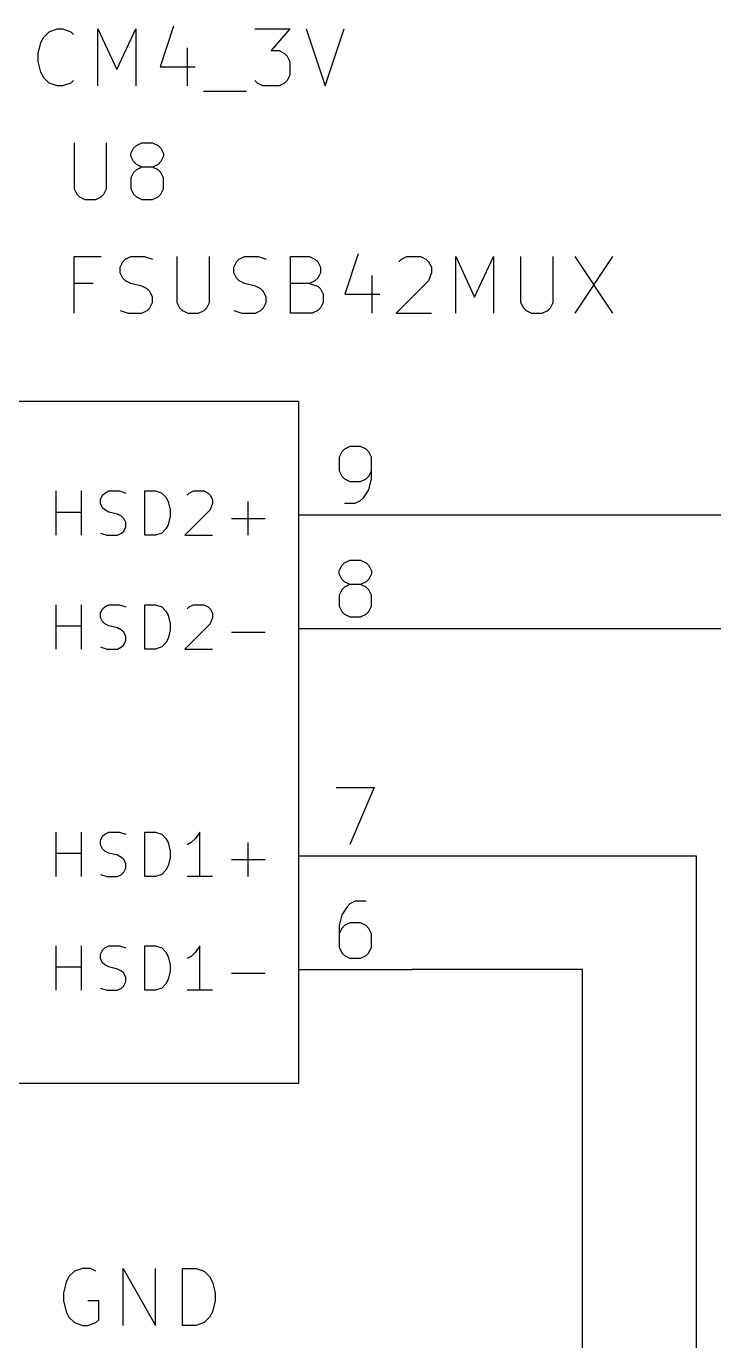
# Model space of a CAD drawing. Header units: millimetres. Extents: x 10 to 287, y -200 to -10.
# Drawn here: x 190.77 to 206.13, y -57.82 to -28.46 of the extents above; entities that cross this region are included whole.
import ezdxf

# ---------------------------------------------------------------- set-up
doc = ezdxf.new("R2010")
doc.units = ezdxf.units.MM
for name, color, linetype in [('GREENSIXTYFIVE', 129, 'CONTINUOUS'), ('LIGHTGREEN', 92, 'CONTINUOUS'), ('LIGHTRED', 12, 'CONTINUOUS'), ('RED', 14, 'CONTINUOUS'), ('WHITE', 250, 'CONTINUOUS'), ('YELLOWTHREE', 44, 'CONTINUOUS')]:
    doc.layers.add(name, color=color, linetype=linetype)

msp = doc.modelspace()

# ---------------------------------------------------------------- linework, layer by layer
at = {"layer": 'GREENSIXTYFIVE', "linetype": 'CONTINUOUS'}
for p, q in [((191.8376, -31.0592), (191.8376, -32.0873)), ((191.8376, -31.0592), (191.8376, -32.0873)), ((192.5633, -32.0873), (192.5633, -31.0592)), ((192.5633, -32.0873), (192.5633, -31.0592)), ((193.1681, -31.1802), (193.2286, -31.1197)), ((193.1681, -31.1802), (193.2286, -31.1197)), ((193.2286, -31.1197), (193.3496, -31.0592)), ((193.2286, -31.1197), (193.3496, -31.0592)), ((193.3496, -31.0592), (193.5915, -31.0592)), ((193.3496, -31.0592), (193.5915, -31.0592)), ((193.5915, -31.0592), (193.7124, -31.1197)), ((193.5915, -31.0592), (193.7124, -31.1197)), ((193.7124, -31.1197), (193.7729, -31.1802)), ((193.7124, -31.1197), (193.7729, -31.1802)), ((193.1077, -31.3011), (193.1681, -31.1802)), ((193.1077, -31.3011), (193.1681, -31.1802)), ((193.1077, -31.3616), (193.1077, -31.3011)), ((193.1077, -31.3616), (193.1077, -31.3011)), ((193.1681, -31.4826), (193.1077, -31.3616)), ((193.1681, -31.4826), (193.1077, -31.3616)), ((193.7729, -31.1802), (193.8334, -31.3011)), ((193.7729, -31.1802), (193.8334, -31.3011)), ((193.8334, -31.3616), (193.7729, -31.4826)), ((193.8334, -31.3616), (193.7729, -31.4826)), ((193.8334, -31.3011), (193.8334, -31.3616)), ((193.8334, -31.3011), (193.8334, -31.3616)), ((193.2286, -31.543), (193.1681, -31.4826)), ((193.2286, -31.543), (193.1681, -31.4826)), ((193.2286, -31.664), (193.1681, -31.7245)), ((193.2286, -31.664), (193.1681, -31.7245)), ((193.3496, -31.6035), (193.2286, -31.543)), ((193.3496, -31.6035), (193.2286, -31.543)), ((193.3496, -31.6035), (193.2286, -31.664)), ((193.3496, -31.6035), (193.2286, -31.664)), ((193.5915, -31.6035), (193.3496, -31.6035)), ((193.5915, -31.6035), (193.3496, -31.6035)), ((193.7124, -31.543), (193.5915, -31.6035)), ((193.7124, -31.543), (193.5915, -31.6035)), ((193.7124, -31.664), (193.5915, -31.6035)), ((193.7124, -31.664), (193.5915, -31.6035)), ((193.7729, -31.4826), (193.7124, -31.543)), ((193.7729, -31.4826), (193.7124, -31.543)), ((193.7729, -31.7245), (193.7124, -31.664)), ((193.7729, -31.7245), (193.7124, -31.664)), ((193.1681, -31.7245), (193.1077, -31.8454)), ((193.1681, -31.7245), (193.1077, -31.8454)), ((193.1077, -31.8454), (193.1077, -32.0873)), ((193.1077, -31.8454), (193.1077, -32.0873)), ((193.8334, -31.8454), (193.7729, -31.7245)), ((193.8334, -31.8454), (193.7729, -31.7245)), ((193.8334, -32.0873), (193.8334, -31.8454)), ((193.8334, -32.0873), (193.8334, -31.8454)), ((191.8376, -32.0873), (191.8981, -32.2083)), ((191.8376, -32.0873), (191.8981, -32.2083)), ((191.8981, -32.2083), (191.9586, -32.2688)), ((191.8981, -32.2083), (191.9586, -32.2688)), ((191.9586, -32.2688), (192.0795, -32.3292)), ((191.9586, -32.2688), (192.0795, -32.3292)), ((192.3214, -32.3292), (192.4424, -32.2688)), ((192.3214, -32.3292), (192.4424, -32.2688)), ((192.4424, -32.2688), (192.5029, -32.2083)), ((192.4424, -32.2688), (192.5029, -32.2083)), ((192.5029, -32.2083), (192.5633, -32.0873)), ((192.5029, -32.2083), (192.5633, -32.0873)), ((193.1077, -32.0873), (193.1681, -32.2083)), ((193.1077, -32.0873), (193.1681, -32.2083)), ((193.1681, -32.2083), (193.2286, -32.2688)), ((193.1681, -32.2083), (193.2286, -32.2688)), ((193.2286, -32.2688), (193.3496, -32.3292)), ((193.2286, -32.2688), (193.3496, -32.3292)), ((193.5915, -32.3292), (193.7124, -32.2688)), ((193.5915, -32.3292), (193.7124, -32.2688)), ((193.7124, -32.2688), (193.7729, -32.2083)), ((193.7124, -32.2688), (193.7729, -32.2083)), ((193.7729, -32.2083), (193.8334, -32.0873)), ((193.7729, -32.2083), (193.8334, -32.0873)), ((192.0795, -32.3292), (192.3214, -32.3292)), ((192.0795, -32.3292), (192.3214, -32.3292)), ((193.3496, -32.3292), (193.5915, -32.3292)), ((193.3496, -32.3292), (193.5915, -32.3292)), ((191.8376, -34.8692), (191.8376, -33.5992)), ((191.8376, -33.5992), (192.4424, -33.5992)), ((191.8376, -34.8692), (191.8376, -33.5992)), ((191.8376, -33.5992), (192.4424, -33.5992)), ((192.8658, -33.8411), (192.9262, -33.7202)), ((192.8658, -33.8411), (192.9262, -33.7202)), ((192.9262, -33.7202), (192.9867, -33.6597)), ((192.9262, -33.7202), (192.9867, -33.6597)), ((192.9867, -33.6597), (193.1077, -33.5992)), ((192.9867, -33.6597), (193.1077, -33.5992)), ((193.1077, -33.5992), (193.41, -33.5992)), ((193.1077, -33.5992), (193.41, -33.5992)), ((193.41, -33.5992), (193.5915, -33.6597)), ((193.41, -33.5992), (193.5915, -33.6597)), ((194.1357, -33.5992), (194.1357, -34.6273)), ((194.1357, -33.5992), (194.1357, -34.6273)), ((194.8614, -34.6273), (194.8614, -33.5992)), ((194.8614, -34.6273), (194.8614, -33.5992)), ((195.4058, -33.8411), (195.4662, -33.7202)), ((195.4058, -33.8411), (195.4662, -33.7202)), ((195.4662, -33.7202), (195.5267, -33.6597)), ((195.4662, -33.7202), (195.5267, -33.6597)), ((195.5267, -33.6597), (195.6477, -33.5992)), ((195.5267, -33.6597), (195.6477, -33.5992)), ((195.6477, -33.5992), (195.95, -33.5992)), ((195.6477, -33.5992), (195.95, -33.5992)), ((195.95, -33.5992), (196.1315, -33.6597)), ((195.95, -33.5992), (196.1315, -33.6597)), ((196.6757, -34.8692), (196.6757, -33.5992)), ((196.6757, -33.5992), (197.0991, -33.5992)), ((196.6757, -34.8692), (196.6757, -33.5992)), ((196.6757, -33.5992), (197.0991, -33.5992)), ((197.0991, -33.5992), (197.22, -33.6597)), ((197.0991, -33.5992), (197.22, -33.6597)), ((197.22, -33.6597), (197.2805, -33.7202)), ((197.22, -33.6597), (197.2805, -33.7202)), ((197.2805, -33.7202), (197.341, -33.8411)), ((197.2805, -33.7202), (197.341, -33.8411)), ((198.1876, -33.5388), (197.8853, -34.4459)), ((198.1876, -33.5388), (197.8853, -34.4459)), ((199.0948, -33.7202), (199.1552, -33.6597)), ((199.0948, -33.7202), (199.1552, -33.6597)), ((199.1552, -33.6597), (199.2762, -33.5992)), ((199.1552, -33.6597), (199.2762, -33.5992)), ((199.2762, -33.5992), (199.5786, -33.5992)), ((199.2762, -33.5992), (199.5786, -33.5992)), ((199.5786, -33.5992), (199.6995, -33.6597)), ((199.5786, -33.5992), (199.6995, -33.6597)), ((199.6995, -33.6597), (199.76, -33.7202)), ((199.6995, -33.6597), (199.76, -33.7202)), ((199.76, -33.7202), (199.8205, -33.8411)), ((199.76, -33.7202), (199.8205, -33.8411)), ((200.3647, -34.8692), (200.3647, -33.5992)), ((200.3647, -33.5992), (200.7881, -34.5064)), ((200.3647, -34.8692), (200.3647, -33.5992)), ((200.3647, -33.5992), (200.7881, -34.5064)), ((200.7881, -34.5064), (201.2114, -33.5992)), ((200.7881, -34.5064), (201.2114, -33.5992)), ((201.2114, -33.5992), (201.2114, -34.8692)), ((201.2114, -33.5992), (201.2114, -34.8692)), ((201.8161, -33.5992), (201.8161, -34.6273)), ((201.8161, -33.5992), (201.8161, -34.6273)), ((202.5418, -34.6273), (202.5418, -33.5992)), ((202.5418, -34.6273), (202.5418, -33.5992)), ((203.0257, -33.5992), (203.8723, -34.8692)), ((203.8723, -33.5992), (203.0257, -34.8692)), ((203.0257, -33.5992), (203.8723, -34.8692)), ((203.8723, -33.5992), (203.0257, -34.8692)), ((192.8658, -33.9621), (192.8658, -33.8411)), ((192.8658, -33.9621), (192.8658, -33.8411)), ((192.9262, -34.083), (192.8658, -33.9621)), ((192.9262, -34.083), (192.8658, -33.9621)), ((195.4058, -33.9621), (195.4058, -33.8411)), ((195.4058, -33.9621), (195.4058, -33.8411)), ((195.4662, -34.083), (195.4058, -33.9621)), ((195.4662, -34.083), (195.4058, -33.9621)), ((197.341, -33.9621), (197.2805, -34.083)), ((197.341, -33.9621), (197.2805, -34.083)), ((197.341, -33.8411), (197.341, -33.9621)), ((197.341, -33.8411), (197.341, -33.9621)), ((198.49, -34.0226), (198.49, -34.8692)), ((198.49, -34.0226), (198.49, -34.8692)), ((199.8205, -33.9621), (199.76, -34.1435)), ((199.8205, -33.9621), (199.76, -34.1435)), ((199.8205, -33.8411), (199.8205, -33.9621)), ((199.8205, -33.8411), (199.8205, -33.9621)), ((192.261, -34.204), (191.8376, -34.204)), ((192.261, -34.204), (191.8376, -34.204)), ((192.9867, -34.1435), (192.9262, -34.083)), ((192.9867, -34.1435), (192.9262, -34.083)), ((193.1077, -34.204), (192.9867, -34.1435)), ((193.1077, -34.204), (192.9867, -34.1435)), ((193.3496, -34.2645), (193.1077, -34.204)), ((193.3496, -34.2645), (193.1077, -34.204)), ((193.4705, -34.3249), (193.3496, -34.2645)), ((193.4705, -34.3249), (193.3496, -34.2645)), ((193.531, -34.3854), (193.4705, -34.3249)), ((193.531, -34.3854), (193.4705, -34.3249)), ((195.5267, -34.1435), (195.4662, -34.083)), ((195.5267, -34.1435), (195.4662, -34.083)), ((195.6477, -34.204), (195.5267, -34.1435)), ((195.6477, -34.204), (195.5267, -34.1435)), ((195.8896, -34.2645), (195.6477, -34.204)), ((195.8896, -34.2645), (195.6477, -34.204)), ((196.0105, -34.3249), (195.8896, -34.2645)), ((196.0105, -34.3249), (195.8896, -34.2645)), ((196.071, -34.3854), (196.0105, -34.3249)), ((196.071, -34.3854), (196.0105, -34.3249)), ((197.0991, -34.204), (196.6757, -34.204)), ((197.0991, -34.204), (196.6757, -34.204)), ((197.22, -34.1435), (197.0991, -34.204)), ((197.22, -34.1435), (197.0991, -34.204)), ((197.0991, -34.204), (197.2805, -34.2645)), ((197.0991, -34.204), (197.2805, -34.2645)), ((197.2805, -34.083), (197.22, -34.1435)), ((197.2805, -34.083), (197.22, -34.1435)), ((197.2805, -34.2645), (197.341, -34.3249)), ((197.2805, -34.2645), (197.341, -34.3249)), ((197.341, -34.3249), (197.4014, -34.4459)), ((197.341, -34.3249), (197.4014, -34.4459)), ((199.76, -34.1435), (199.0343, -34.8692)), ((199.76, -34.1435), (199.0343, -34.8692)), ((193.5915, -34.5064), (193.531, -34.3854)), ((193.5915, -34.5064), (193.531, -34.3854)), ((193.531, -34.7483), (193.5915, -34.6273)), ((193.531, -34.7483), (193.5915, -34.6273)), ((193.5915, -34.6273), (193.5915, -34.5064)), ((193.5915, -34.6273), (193.5915, -34.5064)), ((194.1357, -34.6273), (194.1962, -34.7483)), ((194.1357, -34.6273), (194.1962, -34.7483)), ((194.801, -34.7483), (194.8614, -34.6273)), ((194.801, -34.7483), (194.8614, -34.6273)), ((196.1315, -34.5064), (196.071, -34.3854)), ((196.1315, -34.5064), (196.071, -34.3854)), ((196.071, -34.7483), (196.1315, -34.6273)), ((196.071, -34.7483), (196.1315, -34.6273)), ((196.1315, -34.6273), (196.1315, -34.5064)), ((196.1315, -34.6273), (196.1315, -34.5064)), ((197.4014, -34.6273), (197.341, -34.7483)), ((197.4014, -34.6273), (197.341, -34.7483)), ((197.4014, -34.4459), (197.4014, -34.6273)), ((197.4014, -34.4459), (197.4014, -34.6273)), ((197.8853, -34.4459), (198.6714, -34.4459)), ((197.8853, -34.4459), (198.6714, -34.4459)), ((201.8161, -34.6273), (201.8766, -34.7483)), ((201.8161, -34.6273), (201.8766, -34.7483)), ((202.4814, -34.7483), (202.5418, -34.6273)), ((202.4814, -34.7483), (202.5418, -34.6273)), ((192.8658, -34.8088), (193.0472, -34.8692)), ((192.8658, -34.8088), (193.0472, -34.8692)), ((193.0472, -34.8692), (193.3496, -34.8692)), ((193.0472, -34.8692), (193.3496, -34.8692)), ((193.3496, -34.8692), (193.4705, -34.8088)), ((193.3496, -34.8692), (193.4705, -34.8088)), ((193.4705, -34.8088), (193.531, -34.7483)), ((193.4705, -34.8088), (193.531, -34.7483)), ((194.1962, -34.7483), (194.2567, -34.8088)), ((194.1962, -34.7483), (194.2567, -34.8088)), ((194.2567, -34.8088), (194.3776, -34.8692)), ((194.2567, -34.8088), (194.3776, -34.8692)), ((194.3776, -34.8692), (194.6195, -34.8692)), ((194.3776, -34.8692), (194.6195, -34.8692)), ((194.6195, -34.8692), (194.7405, -34.8088)), ((194.6195, -34.8692), (194.7405, -34.8088)), ((194.7405, -34.8088), (194.801, -34.7483)), ((194.7405, -34.8088), (194.801, -34.7483)), ((195.4058, -34.8088), (195.5872, -34.8692)), ((195.4058, -34.8088), (195.5872, -34.8692)), ((195.5872, -34.8692), (195.8896, -34.8692)), ((195.5872, -34.8692), (195.8896, -34.8692)), ((195.8896, -34.8692), (196.0105, -34.8088)), ((195.8896, -34.8692), (196.0105, -34.8088)), ((196.0105, -34.8088), (196.071, -34.7483)), ((196.0105, -34.8088), (196.071, -34.7483)), ((197.1595, -34.8692), (196.6757, -34.8692)), ((197.1595, -34.8692), (196.6757, -34.8692)), ((197.2805, -34.8088), (197.1595, -34.8692)), ((197.2805, -34.8088), (197.1595, -34.8692)), ((197.341, -34.7483), (197.2805, -34.8088)), ((197.341, -34.7483), (197.2805, -34.8088)), ((199.0343, -34.8692), (199.8205, -34.8692)), ((199.0343, -34.8692), (199.8205, -34.8692)), ((201.8766, -34.7483), (201.9371, -34.8088)), ((201.8766, -34.7483), (201.9371, -34.8088)), ((201.9371, -34.8088), (202.058, -34.8692)), ((201.9371, -34.8088), (202.058, -34.8692)), ((202.058, -34.8692), (202.2999, -34.8692)), ((202.058, -34.8692), (202.2999, -34.8692)), ((202.2999, -34.8692), (202.4209, -34.8088)), ((202.2999, -34.8692), (202.4209, -34.8088)), ((202.4209, -34.8088), (202.4814, -34.7483)), ((202.4209, -34.8088), (202.4814, -34.7483)), ((191.4361, -39.8282), (191.4361, -38.8376)), ((191.4361, -39.8282), (191.4361, -38.8376)), ((192.0022, -39.8282), (192.0022, -38.8376)), ((192.0022, -39.8282), (192.0022, -38.8376)), ((192.4267, -39.0263), (192.4739, -38.932)), ((192.4267, -39.0263), (192.4739, -38.932)), ((192.4267, -39.1207), (192.4267, -39.0263)), ((192.4267, -39.1207), (192.4267, -39.0263)), ((192.4739, -38.932), (192.5211, -38.8848)), ((192.4739, -38.932), (192.5211, -38.8848)), ((192.5211, -38.8848), (192.6154, -38.8376)), ((192.5211, -38.8848), (192.6154, -38.8376)), ((192.6154, -38.8376), (192.8513, -38.8376)), ((192.6154, -38.8376), (192.8513, -38.8376)), ((192.8513, -38.8376), (192.9928, -38.8848)), ((192.8513, -38.8376), (192.9928, -38.8848)), ((193.4173, -39.8282), (193.4173, -38.8376)), ((193.4173, -38.8376), (193.6532, -38.8376)), ((193.4173, -39.8282), (193.4173, -38.8376)), ((193.4173, -38.8376), (193.6532, -38.8376)), ((193.6532, -38.8376), (193.7947, -38.8848)), ((193.6532, -38.8376), (193.7947, -38.8848)), ((193.7947, -38.8848), (193.889, -38.9791)), ((193.7947, -38.8848), (193.889, -38.9791)), ((193.889, -38.9791), (193.9362, -39.0735)), ((193.889, -38.9791), (193.9362, -39.0735)), ((194.3607, -38.932), (194.4079, -38.8848)), ((194.3607, -38.932), (194.4079, -38.8848)), ((194.4079, -38.8848), (194.5023, -38.8376)), ((194.4079, -38.8848), (194.5023, -38.8376)), ((194.5023, -38.8376), (194.7381, -38.8376)), ((194.5023, -38.8376), (194.7381, -38.8376)), ((194.7381, -38.8376), (194.8325, -38.8848)), ((194.7381, -38.8376), (194.8325, -38.8848)), ((194.8325, -38.8848), (194.8796, -38.932)), ((194.8325, -38.8848), (194.8796, -38.932)), ((194.8796, -38.932), (194.9268, -39.0263)), ((194.8796, -38.932), (194.9268, -39.0263)), ((194.9268, -39.0263), (194.9268, -39.1207)), ((194.9268, -39.0263), (194.9268, -39.1207)), ((191.4361, -39.3093), (192.0022, -39.3093)), ((191.4361, -39.3093), (192.0022, -39.3093)), ((192.4739, -39.215), (192.4267, -39.1207)), ((192.4739, -39.215), (192.4267, -39.1207)), ((192.5211, -39.2622), (192.4739, -39.215)), ((192.5211, -39.2622), (192.4739, -39.215)), ((192.6154, -39.3093), (192.5211, -39.2622)), ((192.6154, -39.3093), (192.5211, -39.2622)), ((192.8041, -39.3565), (192.6154, -39.3093)), ((192.8041, -39.3565), (192.6154, -39.3093)), ((193.9362, -39.0735), (193.9834, -39.2622)), ((193.9362, -39.0735), (193.9834, -39.2622)), ((193.9834, -39.2622), (193.9834, -39.4037)), ((193.9834, -39.2622), (193.9834, -39.4037)), ((194.8796, -39.2622), (194.3136, -39.8282)), ((194.8796, -39.2622), (194.3136, -39.8282)), ((194.9268, -39.1207), (194.8796, -39.2622)), ((194.9268, -39.1207), (194.8796, -39.2622)), ((195.7287, -39.8282), (195.7287, -39.0735)), ((195.7287, -39.8282), (195.7287, -39.0735)), ((192.8985, -39.4037), (192.8041, -39.3565)), ((192.8985, -39.4037), (192.8041, -39.3565)), ((192.9456, -39.4509), (192.8985, -39.4037)), ((192.9456, -39.4509), (192.8985, -39.4037)), ((192.9928, -39.5452), (192.9456, -39.4509)), ((192.9928, -39.5452), (192.9456, -39.4509)), ((192.9928, -39.6395), (192.9928, -39.5452)), ((192.9928, -39.6395), (192.9928, -39.5452)), ((193.9362, -39.5924), (193.889, -39.6867)), ((193.9362, -39.5924), (193.889, -39.6867)), ((193.9834, -39.4037), (193.9362, -39.5924)), ((193.9834, -39.4037), (193.9362, -39.5924)), ((195.3513, -39.4509), (196.1061, -39.4509)), ((195.3513, -39.4509), (196.1061, -39.4509)), ((192.4267, -39.7811), (192.5683, -39.8282)), ((192.4267, -39.7811), (192.5683, -39.8282)), ((192.5683, -39.8282), (192.8041, -39.8282)), ((192.5683, -39.8282), (192.8041, -39.8282)), ((192.8041, -39.8282), (192.8985, -39.7811)), ((192.8041, -39.8282), (192.8985, -39.7811)), ((192.8985, -39.7811), (192.9456, -39.7339)), ((192.8985, -39.7811), (192.9456, -39.7339)), ((192.9456, -39.7339), (192.9928, -39.6395)), ((192.9456, -39.7339), (192.9928, -39.6395)), ((193.6532, -39.8282), (193.4173, -39.8282)), ((193.6532, -39.8282), (193.4173, -39.8282)), ((193.7947, -39.7811), (193.6532, -39.8282)), ((193.7947, -39.7811), (193.6532, -39.8282)), ((193.889, -39.6867), (193.7947, -39.7811)), ((193.889, -39.6867), (193.7947, -39.7811)), ((194.3136, -39.8282), (194.9268, -39.8282)), ((194.3136, -39.8282), (194.9268, -39.8282)), ((191.4361, -42.3682), (191.4361, -41.3776)), ((191.4361, -42.3682), (191.4361, -41.3776)), ((192.0022, -42.3682), (192.0022, -41.3776)), ((192.0022, -42.3682), (192.0022, -41.3776)), ((192.5211, -41.4248), (192.6154, -41.3776)), ((192.5211, -41.4248), (192.6154, -41.3776)), ((192.6154, -41.3776), (192.8513, -41.3776)), ((192.6154, -41.3776), (192.8513, -41.3776)), ((192.8513, -41.3776), (192.9928, -41.4248)), ((192.8513, -41.3776), (192.9928, -41.4248)), ((193.4173, -42.3682), (193.4173, -41.3776)), ((193.4173, -41.3776), (193.6532, -41.3776)), ((193.4173, -42.3682), (193.4173, -41.3776)), ((193.4173, -41.3776), (193.6532, -41.3776)), ((193.6532, -41.3776), (193.7947, -41.4248)), ((193.6532, -41.3776), (193.7947, -41.4248)), ((194.4079, -41.4248), (194.5023, -41.3776)), ((194.4079, -41.4248), (194.5023, -41.3776)), ((194.5023, -41.3776), (194.7381, -41.3776)), ((194.5023, -41.3776), (194.7381, -41.3776)), ((194.7381, -41.3776), (194.8325, -41.4248)), ((194.7381, -41.3776), (194.8325, -41.4248)), ((192.4267, -41.5663), (192.4739, -41.472)), ((192.4267, -41.5663), (192.4739, -41.472)), ((192.4267, -41.6607), (192.4267, -41.5663)), ((192.4267, -41.6607), (192.4267, -41.5663)), ((192.4739, -41.755), (192.4267, -41.6607)), ((192.4739, -41.755), (192.4267, -41.6607)), ((192.4739, -41.472), (192.5211, -41.4248)), ((192.4739, -41.472), (192.5211, -41.4248)), ((193.7947, -41.4248), (193.889, -41.5191)), ((193.7947, -41.4248), (193.889, -41.5191)), ((193.889, -41.5191), (193.9362, -41.6135)), ((193.889, -41.5191), (193.9362, -41.6135)), ((193.9362, -41.6135), (193.9834, -41.8022)), ((193.9362, -41.6135), (193.9834, -41.8022)), ((194.3607, -41.472), (194.4079, -41.4248)), ((194.3607, -41.472), (194.4079, -41.4248)), ((194.8325, -41.4248), (194.8796, -41.472)), ((194.8325, -41.4248), (194.8796, -41.472)), ((194.8796, -41.472), (194.9268, -41.5663)), ((194.8796, -41.472), (194.9268, -41.5663)), ((194.9268, -41.6607), (194.8796, -41.8022)), ((194.9268, -41.6607), (194.8796, -41.8022)), ((194.9268, -41.5663), (194.9268, -41.6607)), ((194.9268, -41.5663), (194.9268, -41.6607)), ((191.4361, -41.8493), (192.0022, -41.8493)), ((191.4361, -41.8493), (192.0022, -41.8493)), ((192.5211, -41.8022), (192.4739, -41.755)), ((192.5211, -41.8022), (192.4739, -41.755)), ((192.6154, -41.8493), (192.5211, -41.8022)), ((192.6154, -41.8493), (192.5211, -41.8022)), ((192.8041, -41.8965), (192.6154, -41.8493)), ((192.8041, -41.8965), (192.6154, -41.8493)), ((192.8985, -41.9437), (192.8041, -41.8965)), ((192.8985, -41.9437), (192.8041, -41.8965)), ((192.9456, -41.9909), (192.8985, -41.9437)), ((192.9456, -41.9909), (192.8985, -41.9437)), ((193.9834, -41.9437), (193.9362, -42.1324)), ((193.9834, -41.9437), (193.9362, -42.1324)), ((193.9834, -41.8022), (193.9834, -41.9437)), ((193.9834, -41.8022), (193.9834, -41.9437)), ((194.8796, -41.8022), (194.3136, -42.3682)), ((194.8796, -41.8022), (194.3136, -42.3682)), ((192.8985, -42.3211), (192.9456, -42.2739)), ((192.8985, -42.3211), (192.9456, -42.2739)), ((192.9928, -42.0852), (192.9456, -41.9909)), ((192.9928, -42.0852), (192.9456, -41.9909)), ((192.9456, -42.2739), (192.9928, -42.1795)), ((192.9456, -42.2739), (192.9928, -42.1795)), ((192.9928, -42.1795), (192.9928, -42.0852)), ((192.9928, -42.1795), (192.9928, -42.0852)), ((193.889, -42.2267), (193.7947, -42.3211)), ((193.889, -42.2267), (193.7947, -42.3211)), ((193.9362, -42.1324), (193.889, -42.2267)), ((193.9362, -42.1324), (193.889, -42.2267)), ((195.3513, -41.9909), (196.1061, -41.9909)), ((195.3513, -41.9909), (196.1061, -41.9909)), ((192.4267, -42.3211), (192.5683, -42.3682)), ((192.4267, -42.3211), (192.5683, -42.3682)), ((192.5683, -42.3682), (192.8041, -42.3682)), ((192.5683, -42.3682), (192.8041, -42.3682)), ((192.8041, -42.3682), (192.8985, -42.3211)), ((192.8041, -42.3682), (192.8985, -42.3211)), ((193.6532, -42.3682), (193.4173, -42.3682)), ((193.6532, -42.3682), (193.4173, -42.3682)), ((193.7947, -42.3211), (193.6532, -42.3682)), ((193.7947, -42.3211), (193.6532, -42.3682)), ((194.3136, -42.3682), (194.9268, -42.3682)), ((194.3136, -42.3682), (194.9268, -42.3682)), ((191.4361, -47.4482), (191.4361, -46.4576)), ((191.4361, -47.4482), (191.4361, -46.4576)), ((192.0022, -47.4482), (192.0022, -46.4576)), ((192.0022, -47.4482), (192.0022, -46.4576)), ((192.4267, -46.6463), (192.4739, -46.552)), ((192.4267, -46.6463), (192.4739, -46.552)), ((192.4267, -46.7407), (192.4267, -46.6463)), ((192.4267, -46.7407), (192.4267, -46.6463)), ((192.4739, -46.552), (192.5211, -46.5048)), ((192.4739, -46.552), (192.5211, -46.5048)), ((192.5211, -46.5048), (192.6154, -46.4576)), ((192.5211, -46.5048), (192.6154, -46.4576)), ((192.6154, -46.4576), (192.8513, -46.4576)), ((192.6154, -46.4576), (192.8513, -46.4576)), ((192.8513, -46.4576), (192.9928, -46.5048)), ((192.8513, -46.4576), (192.9928, -46.5048)), ((193.4173, -47.4482), (193.4173, -46.4576)), ((193.4173, -46.4576), (193.6532, -46.4576)), ((193.4173, -47.4482), (193.4173, -46.4576)), ((193.4173, -46.4576), (193.6532, -46.4576)), ((193.6532, -46.4576), (193.7947, -46.5048)), ((193.6532, -46.4576), (193.7947, -46.5048)), ((193.7947, -46.5048), (193.889, -46.5991)), ((193.7947, -46.5048), (193.889, -46.5991)), ((193.889, -46.5991), (193.9362, -46.6935)), ((193.889, -46.5991), (193.9362, -46.6935)), ((194.5494, -46.5991), (194.4551, -46.6935)), ((194.5494, -46.5991), (194.4551, -46.6935)), ((194.6438, -46.4576), (194.5494, -46.5991)), ((194.6438, -46.4576), (194.5494, -46.5991)), ((194.6438, -47.4482), (194.6438, -46.4576)), ((194.6438, -47.4482), (194.6438, -46.4576)), ((191.4361, -46.9293), (192.0022, -46.9293)), ((191.4361, -46.9293), (192.0022, -46.9293)), ((192.4739, -46.835), (192.4267, -46.7407)), ((192.4739, -46.835), (192.4267, -46.7407)), ((192.5211, -46.8822), (192.4739, -46.835)), ((192.5211, -46.8822), (192.4739, -46.835)), ((192.6154, -46.9293), (192.5211, -46.8822)), ((192.6154, -46.9293), (192.5211, -46.8822)), ((192.8041, -46.9765), (192.6154, -46.9293)), ((192.8041, -46.9765), (192.6154, -46.9293)), ((193.9362, -46.6935), (193.9834, -46.8822)), ((193.9362, -46.6935), (193.9834, -46.8822)), ((193.9834, -46.8822), (193.9834, -47.0237)), ((193.9834, -46.8822), (193.9834, -47.0237)), ((194.4551, -46.6935), (194.3607, -46.7407)), ((194.4551, -46.6935), (194.3607, -46.7407)), ((195.7287, -47.4482), (195.7287, -46.6935)), ((195.7287, -47.4482), (195.7287, -46.6935)), ((192.8985, -47.0237), (192.8041, -46.9765)), ((192.8985, -47.0237), (192.8041, -46.9765)), ((192.9456, -47.0709), (192.8985, -47.0237)), ((192.9456, -47.0709), (192.8985, -47.0237)), ((192.9928, -47.1652), (192.9456, -47.0709)), ((192.9928, -47.1652), (192.9456, -47.0709)), ((192.9456, -47.3539), (192.9928, -47.2595)), ((192.9456, -47.3539), (192.9928, -47.2595)), ((192.9928, -47.2595), (192.9928, -47.1652)), ((192.9928, -47.2595), (192.9928, -47.1652)), ((193.9362, -47.2124), (193.889, -47.3067)), ((193.9362, -47.2124), (193.889, -47.3067)), ((193.9834, -47.0237), (193.9362, -47.2124)), ((193.9834, -47.0237), (193.9362, -47.2124)), ((195.3513, -47.0709), (196.1061, -47.0709)), ((195.3513, -47.0709), (196.1061, -47.0709)), ((192.4267, -47.4011), (192.5683, -47.4482)), ((192.4267, -47.4011), (192.5683, -47.4482)), ((192.5683, -47.4482), (192.8041, -47.4482)), ((192.5683, -47.4482), (192.8041, -47.4482)), ((192.8041, -47.4482), (192.8985, -47.4011)), ((192.8041, -47.4482), (192.8985, -47.4011)), ((192.8985, -47.4011), (192.9456, -47.3539)), ((192.8985, -47.4011), (192.9456, -47.3539)), ((193.6532, -47.4482), (193.4173, -47.4482)), ((193.6532, -47.4482), (193.4173, -47.4482)), ((193.7947, -47.4011), (193.6532, -47.4482)), ((193.7947, -47.4011), (193.6532, -47.4482)), ((193.889, -47.3067), (193.7947, -47.4011)), ((193.889, -47.3067), (193.7947, -47.4011)), ((194.9268, -47.4482), (194.3607, -47.4482)), ((194.9268, -47.4482), (194.3607, -47.4482)), ((191.4361, -49.9882), (191.4361, -48.9976)), ((191.4361, -49.9882), (191.4361, -48.9976)), ((192.0022, -49.9882), (192.0022, -48.9976)), ((192.0022, -49.9882), (192.0022, -48.9976)), ((192.5211, -49.0448), (192.6154, -48.9976)), ((192.5211, -49.0448), (192.6154, -48.9976)), ((192.6154, -48.9976), (192.8513, -48.9976)), ((192.6154, -48.9976), (192.8513, -48.9976)), ((192.8513, -48.9976), (192.9928, -49.0448)), ((192.8513, -48.9976), (192.9928, -49.0448)), ((193.4173, -49.9882), (193.4173, -48.9976)), ((193.4173, -48.9976), (193.6532, -48.9976)), ((193.4173, -49.9882), (193.4173, -48.9976)), ((193.4173, -48.9976), (193.6532, -48.9976)), ((193.6532, -48.9976), (193.7947, -49.0448)), ((193.6532, -48.9976), (193.7947, -49.0448)), ((194.6438, -48.9976), (194.5494, -49.1391)), ((194.6438, -48.9976), (194.5494, -49.1391)), ((194.6438, -49.9882), (194.6438, -48.9976)), ((194.6438, -49.9882), (194.6438, -48.9976)), ((192.4267, -49.1863), (192.4739, -49.092)), ((192.4267, -49.1863), (192.4739, -49.092)), ((192.4267, -49.2807), (192.4267, -49.1863)), ((192.4267, -49.2807), (192.4267, -49.1863)), ((192.4739, -49.375), (192.4267, -49.2807)), ((192.4739, -49.375), (192.4267, -49.2807)), ((192.4739, -49.092), (192.5211, -49.0448)), ((192.4739, -49.092), (192.5211, -49.0448)), ((193.7947, -49.0448), (193.889, -49.1391)), ((193.7947, -49.0448), (193.889, -49.1391)), ((193.889, -49.1391), (193.9362, -49.2335)), ((193.889, -49.1391), (193.9362, -49.2335)), ((193.9362, -49.2335), (193.9834, -49.4222)), ((193.9362, -49.2335), (193.9834, -49.4222)), ((194.4551, -49.2335), (194.3607, -49.2807)), ((194.4551, -49.2335), (194.3607, -49.2807)), ((194.5494, -49.1391), (194.4551, -49.2335)), ((194.5494, -49.1391), (194.4551, -49.2335)), ((191.4361, -49.4693), (192.0022, -49.4693)), ((191.4361, -49.4693), (192.0022, -49.4693)), ((192.5211, -49.4222), (192.4739, -49.375)), ((192.5211, -49.4222), (192.4739, -49.375)), ((192.6154, -49.4693), (192.5211, -49.4222)), ((192.6154, -49.4693), (192.5211, -49.4222)), ((192.8041, -49.5165), (192.6154, -49.4693)), ((192.8041, -49.5165), (192.6154, -49.4693)), ((192.8985, -49.5637), (192.8041, -49.5165)), ((192.8985, -49.5637), (192.8041, -49.5165)), ((192.9456, -49.6109), (192.8985, -49.5637)), ((192.9456, -49.6109), (192.8985, -49.5637)), ((192.9928, -49.7052), (192.9456, -49.6109)), ((192.9928, -49.7052), (192.9456, -49.6109)), ((193.9834, -49.5637), (193.9362, -49.7524)), ((193.9834, -49.5637), (193.9362, -49.7524)), ((193.9834, -49.4222), (193.9834, -49.5637)), ((193.9834, -49.4222), (193.9834, -49.5637)), ((195.3513, -49.6109), (196.1061, -49.6109)), ((195.3513, -49.6109), (196.1061, -49.6109)), ((192.8985, -49.9411), (192.9456, -49.8939)), ((192.8985, -49.9411), (192.9456, -49.8939)), ((192.9456, -49.8939), (192.9928, -49.7995)), ((192.9456, -49.8939), (192.9928, -49.7995)), ((192.9928, -49.7995), (192.9928, -49.7052)), ((192.9928, -49.7995), (192.9928, -49.7052)), ((193.889, -49.8467), (193.7947, -49.9411)), ((193.889, -49.8467), (193.7947, -49.9411)), ((193.9362, -49.7524), (193.889, -49.8467)), ((193.9362, -49.7524), (193.889, -49.8467)), ((192.4267, -49.9411), (192.5683, -49.9882)), ((192.4267, -49.9411), (192.5683, -49.9882)), ((192.5683, -49.9882), (192.8041, -49.9882)), ((192.5683, -49.9882), (192.8041, -49.9882)), ((192.8041, -49.9882), (192.8985, -49.9411)), ((192.8041, -49.9882), (192.8985, -49.9411)), ((193.6532, -49.9882), (193.4173, -49.9882)), ((193.6532, -49.9882), (193.4173, -49.9882)), ((193.7947, -49.9411), (193.6532, -49.9882)), ((193.7947, -49.9411), (193.6532, -49.9882)), ((194.9268, -49.9882), (194.3607, -49.9882)), ((194.9268, -49.9882), (194.3607, -49.9882)), ((191.8426, -56.2657), (191.7216, -56.3867)), ((191.8426, -56.2657), (191.7216, -56.3867)), ((192.024, -56.2052), (191.8426, -56.2657)), ((192.024, -56.2052), (191.8426, -56.2657)), ((192.2054, -56.2052), (192.024, -56.2052)), ((192.2054, -56.2052), (192.024, -56.2052)), ((192.3264, -56.2657), (192.2054, -56.2052)), ((192.3264, -56.2657), (192.2054, -56.2052)), ((192.9311, -57.4752), (192.9311, -56.2052)), ((192.9311, -56.2052), (193.6568, -57.4752)), ((192.9311, -57.4752), (192.9311, -56.2052)), ((192.9311, -56.2052), (193.6568, -57.4752)), ((193.6568, -57.4752), (193.6568, -56.2052)), ((193.6568, -57.4752), (193.6568, -56.2052)), ((194.2616, -57.4752), (194.2616, -56.2052)), ((194.2616, -56.2052), (194.564, -56.2052)), ((194.2616, -57.4752), (194.2616, -56.2052)), ((194.2616, -56.2052), (194.564, -56.2052)), ((194.564, -56.2052), (194.7454, -56.2657)), ((194.564, -56.2052), (194.7454, -56.2657)), ((194.7454, -56.2657), (194.8664, -56.3867)), ((194.7454, -56.2657), (194.8664, -56.3867)), ((191.6611, -56.5076), (191.6007, -56.7495)), ((191.6611, -56.5076), (191.6007, -56.7495)), ((191.7216, -56.3867), (191.6611, -56.5076)), ((191.7216, -56.3867), (191.6611, -56.5076)), ((194.8664, -56.3867), (194.9269, -56.5076)), ((194.8664, -56.3867), (194.9269, -56.5076)), ((194.9269, -56.5076), (194.9873, -56.7495)), ((194.9269, -56.5076), (194.9873, -56.7495)), ((191.6007, -56.7495), (191.6007, -56.9309)), ((191.6007, -56.7495), (191.6007, -56.9309)), ((191.6007, -56.9309), (191.6611, -57.1728)), ((191.6007, -56.9309), (191.6611, -57.1728)), ((192.3868, -56.9309), (192.1449, -56.9309)), ((192.3868, -56.9309), (192.1449, -56.9309)), ((192.3868, -57.3543), (192.3868, -56.9309)), ((192.3868, -57.3543), (192.3868, -56.9309)), ((194.9873, -56.9309), (194.9269, -57.1728)), ((194.9873, -56.9309), (194.9269, -57.1728)), ((194.9873, -56.7495), (194.9873, -56.9309)), ((194.9873, -56.7495), (194.9873, -56.9309)), ((191.6611, -57.1728), (191.7216, -57.2938)), ((191.6611, -57.1728), (191.7216, -57.2938)), ((194.9269, -57.1728), (194.8664, -57.2938)), ((194.9269, -57.1728), (194.8664, -57.2938)), ((191.7216, -57.2938), (191.8426, -57.4148)), ((191.7216, -57.2938), (191.8426, -57.4148)), ((191.8426, -57.4148), (192.024, -57.4752)), ((191.8426, -57.4148), (192.024, -57.4752)), ((192.024, -57.4752), (192.1449, -57.4752)), ((192.024, -57.4752), (192.1449, -57.4752)), ((192.1449, -57.4752), (192.3264, -57.4148)), ((192.1449, -57.4752), (192.3264, -57.4148)), ((192.3264, -57.4148), (192.3868, -57.3543)), ((192.3264, -57.4148), (192.3868, -57.3543)), ((194.564, -57.4752), (194.2616, -57.4752)), ((194.564, -57.4752), (194.2616, -57.4752)), ((194.7454, -57.4148), (194.564, -57.4752)), ((194.7454, -57.4148), (194.564, -57.4752)), ((194.8664, -57.2938), (194.7454, -57.4148)), ((194.8664, -57.2938), (194.7454, -57.4148))]:
    msp.add_line(p, q, dxfattribs=at)
at = {"layer": 'LIGHTGREEN', "linetype": 'CONTINUOUS'}
for p, q in [((199.39, -39.37), (224.79, -39.37)), ((199.39, -41.91), (224.79, -41.91)), ((199.39, -46.99), (205.74, -46.99)), ((205.74, -46.99), (205.74, -62.23)), ((203.2, -49.53), (199.39, -49.53)), ((203.2, -59.69), (203.2, -49.53))]:
    msp.add_line(p, q, dxfattribs=at)
at = {"layer": 'LIGHTRED', "linetype": 'CONTINUOUS'}
for p, q in [((197.9991, -37.8429), (197.8781, -37.9034)), ((197.9991, -37.8429), (197.8781, -37.9034)), ((198.241, -37.8429), (197.9991, -37.8429)), ((198.241, -37.8429), (197.9991, -37.8429)), ((198.3619, -37.9034), (198.241, -37.8429)), ((198.3619, -37.9034), (198.241, -37.8429)), ((197.8176, -37.9639), (197.7572, -38.0848)), ((197.8176, -37.9639), (197.7572, -38.0848)), ((197.7572, -38.0848), (197.7572, -38.3872)), ((197.7572, -38.0848), (197.7572, -38.3872)), ((197.8781, -37.9034), (197.8176, -37.9639)), ((197.8781, -37.9034), (197.8176, -37.9639)), ((198.4224, -37.9639), (198.3619, -37.9034)), ((198.4224, -37.9639), (198.3619, -37.9034)), ((198.4829, -38.0848), (198.4224, -37.9639)), ((198.4829, -38.0848), (198.4224, -37.9639)), ((198.4829, -38.5686), (198.4829, -38.0848)), ((198.4829, -38.5686), (198.4829, -38.0848)), ((197.7572, -38.3872), (197.8176, -38.5082)), ((197.7572, -38.3872), (197.8176, -38.5082)), ((198.4224, -38.5082), (198.4829, -38.3872)), ((198.4224, -38.5082), (198.4829, -38.3872)), ((197.8176, -38.5082), (197.8781, -38.5686)), ((197.8176, -38.5082), (197.8781, -38.5686)), ((197.8781, -38.5686), (197.9991, -38.6291)), ((197.8781, -38.5686), (197.9991, -38.6291)), ((197.9991, -38.6291), (198.241, -38.6291)), ((197.9991, -38.6291), (198.241, -38.6291)), ((198.241, -38.6291), (198.3619, -38.5686)), ((198.241, -38.6291), (198.3619, -38.5686)), ((198.3619, -38.5686), (198.4224, -38.5082)), ((198.3619, -38.5686), (198.4224, -38.5082)), ((198.4224, -38.8105), (198.4829, -38.5686)), ((198.4224, -38.8105), (198.4829, -38.5686)), ((198.241, -39.0525), (198.3014, -38.992)), ((198.241, -39.0525), (198.3014, -38.992)), ((198.3014, -38.992), (198.4224, -38.8105)), ((198.3014, -38.992), (198.4224, -38.8105)), ((197.8781, -39.1129), (198.12, -39.1129)), ((197.8781, -39.1129), (198.12, -39.1129)), ((198.12, -39.1129), (198.241, -39.0525)), ((198.12, -39.1129), (198.241, -39.0525)), ((197.7572, -40.6248), (197.8176, -40.5039)), ((197.7572, -40.6248), (197.8176, -40.5039)), ((197.8176, -40.5039), (197.8781, -40.4434)), ((197.8176, -40.5039), (197.8781, -40.4434)), ((197.8781, -40.4434), (197.9991, -40.3829)), ((197.8781, -40.4434), (197.9991, -40.3829)), ((197.9991, -40.3829), (198.241, -40.3829)), ((197.9991, -40.3829), (198.241, -40.3829)), ((198.241, -40.3829), (198.3619, -40.4434)), ((198.241, -40.3829), (198.3619, -40.4434)), ((198.3619, -40.4434), (198.4224, -40.5039)), ((198.3619, -40.4434), (198.4224, -40.5039)), ((198.4224, -40.5039), (198.4829, -40.6248)), ((198.4224, -40.5039), (198.4829, -40.6248)), ((197.7572, -40.6853), (197.7572, -40.6248)), ((197.7572, -40.6853), (197.7572, -40.6248)), ((197.8176, -40.8063), (197.7572, -40.6853)), ((197.8176, -40.8063), (197.7572, -40.6853)), ((197.8781, -40.8667), (197.8176, -40.8063)), ((197.8781, -40.8667), (197.8176, -40.8063)), ((198.4224, -40.8063), (198.3619, -40.8667)), ((198.4224, -40.8063), (198.3619, -40.8667)), ((198.4829, -40.6853), (198.4224, -40.8063)), ((198.4829, -40.6853), (198.4224, -40.8063)), ((198.4829, -40.6248), (198.4829, -40.6853)), ((198.4829, -40.6248), (198.4829, -40.6853)), ((197.8176, -41.0482), (197.7572, -41.1691)), ((197.8176, -41.0482), (197.7572, -41.1691)), ((197.8781, -40.9877), (197.8176, -41.0482)), ((197.8781, -40.9877), (197.8176, -41.0482)), ((197.9991, -40.9272), (197.8781, -40.8667)), ((197.9991, -40.9272), (197.8781, -40.8667)), ((197.9991, -40.9272), (197.8781, -40.9877)), ((197.9991, -40.9272), (197.8781, -40.9877)), ((198.241, -40.9272), (197.9991, -40.9272)), ((198.241, -40.9272), (197.9991, -40.9272)), ((198.3619, -40.8667), (198.241, -40.9272)), ((198.3619, -40.8667), (198.241, -40.9272)), ((198.3619, -40.9877), (198.241, -40.9272)), ((198.3619, -40.9877), (198.241, -40.9272)), ((198.4224, -41.0482), (198.3619, -40.9877)), ((198.4224, -41.0482), (198.3619, -40.9877)), ((198.4829, -41.1691), (198.4224, -41.0482)), ((198.4829, -41.1691), (198.4224, -41.0482)), ((197.7572, -41.1691), (197.7572, -41.411)), ((197.7572, -41.1691), (197.7572, -41.411)), ((198.4829, -41.411), (198.4829, -41.1691)), ((198.4829, -41.411), (198.4829, -41.1691)), ((197.7572, -41.411), (197.8176, -41.532)), ((197.7572, -41.411), (197.8176, -41.532)), ((197.8176, -41.532), (197.8781, -41.5925)), ((197.8176, -41.532), (197.8781, -41.5925)), ((197.8781, -41.5925), (197.9991, -41.6529)), ((197.8781, -41.5925), (197.9991, -41.6529)), ((197.9991, -41.6529), (198.241, -41.6529)), ((197.9991, -41.6529), (198.241, -41.6529)), ((198.241, -41.6529), (198.3619, -41.5925)), ((198.241, -41.6529), (198.3619, -41.5925)), ((198.3619, -41.5925), (198.4224, -41.532)), ((198.3619, -41.5925), (198.4224, -41.532)), ((198.4224, -41.532), (198.4829, -41.411)), ((198.4224, -41.532), (198.4829, -41.411)), ((197.6967, -45.4629), (198.5433, -45.4629)), ((197.6967, -45.4629), (198.5433, -45.4629)), ((198.5433, -45.4629), (197.9991, -46.7329)), ((198.5433, -45.4629), (197.9991, -46.7329)), ((197.9386, -48.1239), (197.8176, -48.3053)), ((197.9386, -48.1239), (197.8176, -48.3053)), ((197.9991, -48.0634), (197.9386, -48.1239)), ((197.9991, -48.0634), (197.9386, -48.1239)), ((198.12, -48.0029), (197.9991, -48.0634)), ((198.12, -48.0029), (197.9991, -48.0634)), ((198.3619, -48.0029), (198.12, -48.0029)), ((198.3619, -48.0029), (198.12, -48.0029)), ((197.8176, -48.3053), (197.7572, -48.5472)), ((197.8176, -48.3053), (197.7572, -48.5472)), ((197.7572, -48.5472), (197.7572, -49.031)), ((197.7572, -48.5472), (197.7572, -49.031)), ((197.8176, -48.6077), (197.7572, -48.7286)), ((197.8176, -48.6077), (197.7572, -48.7286)), ((197.8781, -48.5472), (197.8176, -48.6077)), ((197.8781, -48.5472), (197.8176, -48.6077)), ((197.9991, -48.4867), (197.8781, -48.5472)), ((197.9991, -48.4867), (197.8781, -48.5472)), ((198.241, -48.4867), (197.9991, -48.4867)), ((198.241, -48.4867), (197.9991, -48.4867)), ((198.3619, -48.5472), (198.241, -48.4867)), ((198.3619, -48.5472), (198.241, -48.4867)), ((198.4224, -48.6077), (198.3619, -48.5472)), ((198.4224, -48.6077), (198.3619, -48.5472)), ((198.4829, -48.7286), (198.4224, -48.6077)), ((198.4829, -48.7286), (198.4224, -48.6077)), ((198.4829, -49.031), (198.4829, -48.7286)), ((198.4829, -49.031), (198.4829, -48.7286)), ((197.7572, -49.031), (197.8176, -49.152)), ((197.7572, -49.031), (197.8176, -49.152)), ((197.8176, -49.152), (197.8781, -49.2125)), ((197.8176, -49.152), (197.8781, -49.2125)), ((197.8781, -49.2125), (197.9991, -49.2729)), ((197.8781, -49.2125), (197.9991, -49.2729)), ((197.9991, -49.2729), (198.241, -49.2729)), ((197.9991, -49.2729), (198.241, -49.2729)), ((198.241, -49.2729), (198.3619, -49.2125)), ((198.241, -49.2729), (198.3619, -49.2125)), ((198.3619, -49.2125), (198.4224, -49.152)), ((198.3619, -49.2125), (198.4224, -49.152)), ((198.4224, -49.152), (198.4829, -49.031)), ((198.4224, -49.152), (198.4829, -49.031))]:
    msp.add_line(p, q, dxfattribs=at)
at = {"layer": 'RED', "linetype": 'CONTINUOUS'}
for p, q in [((181.61, -36.83), (196.85, -36.83)), ((196.85, -36.83), (196.85, -52.07)), ((196.85, -39.37), (199.39, -39.37)), ((196.85, -39.37), (199.39, -39.37)), ((196.85, -41.91), (199.39, -41.91)), ((196.85, -41.91), (199.39, -41.91)), ((196.85, -46.99), (199.39, -46.99)), ((196.85, -46.99), (199.39, -46.99)), ((196.85, -49.53), (199.39, -49.53)), ((196.85, -49.53), (199.39, -49.53)), ((196.85, -52.07), (181.61, -52.07))]:
    msp.add_line(p, q, dxfattribs=at)
at = {"layer": 'WHITE', "linetype": 'CONTINUOUS'}
for p, q in [((181.61, -36.83), (196.85, -36.83)), ((196.85, -36.83), (196.85, -52.07)), ((196.85, -52.07), (181.61, -52.07))]:
    msp.add_line(p, q, dxfattribs=at)
at = {"layer": 'YELLOWTHREE', "linetype": 'CONTINUOUS'}
for p, q in [((194.0605, -28.4588), (193.7582, -29.3659)), ((191.0972, -28.8216), (191.1577, -28.7007)), ((191.1577, -28.7007), (191.2787, -28.5797)), ((191.2787, -28.5797), (191.4601, -28.5192)), ((191.4601, -28.5192), (191.581, -28.5192)), ((191.581, -28.5192), (191.7625, -28.5797)), ((191.7625, -28.5797), (191.8229, -28.6402)), ((192.3672, -29.7892), (192.3672, -28.5192)), ((192.3672, -28.5192), (192.7906, -29.4264)), ((192.7906, -29.4264), (193.2139, -28.5192)), ((193.2139, -28.5192), (193.2139, -29.7892)), ((195.8748, -28.5192), (196.661, -28.5192)), ((196.661, -28.5192), (196.2376, -29.003)), ((197.0238, -28.5192), (197.4471, -29.7892)), ((197.4471, -29.7892), (197.8705, -28.5192)), ((191.0368, -29.0635), (191.0972, -28.8216)), ((191.0368, -29.2449), (191.0368, -29.0635)), ((194.3629, -28.9426), (194.3629, -29.7892)), ((196.2376, -29.003), (196.4191, -29.003)), ((196.4191, -29.003), (196.54, -29.0635)), ((196.54, -29.0635), (196.6005, -29.124)), ((191.0972, -29.4868), (191.0368, -29.2449)), ((196.6005, -29.124), (196.661, -29.2449)), ((196.661, -29.2449), (196.661, -29.5473)), ((191.1577, -29.6078), (191.0972, -29.4868)), ((191.2787, -29.7288), (191.1577, -29.6078)), ((193.7582, -29.3659), (194.5443, -29.3659)), ((196.661, -29.5473), (196.6005, -29.6683)), ((191.4601, -29.7892), (191.2787, -29.7288)), ((191.581, -29.7892), (191.4601, -29.7892)), ((191.7625, -29.7288), (191.581, -29.7892)), ((191.8229, -29.6683), (191.7625, -29.7288)), ((194.7258, -29.9102), (195.6934, -29.9102)), ((195.9353, -29.7288), (195.8748, -29.6683)), ((196.0562, -29.7892), (195.9353, -29.7288)), ((196.4191, -29.7892), (196.0562, -29.7892)), ((196.54, -29.7288), (196.4191, -29.7892)), ((196.6005, -29.6683), (196.54, -29.7288))]:
    msp.add_line(p, q, dxfattribs=at)

doc.saveas('drawing.dxf')
